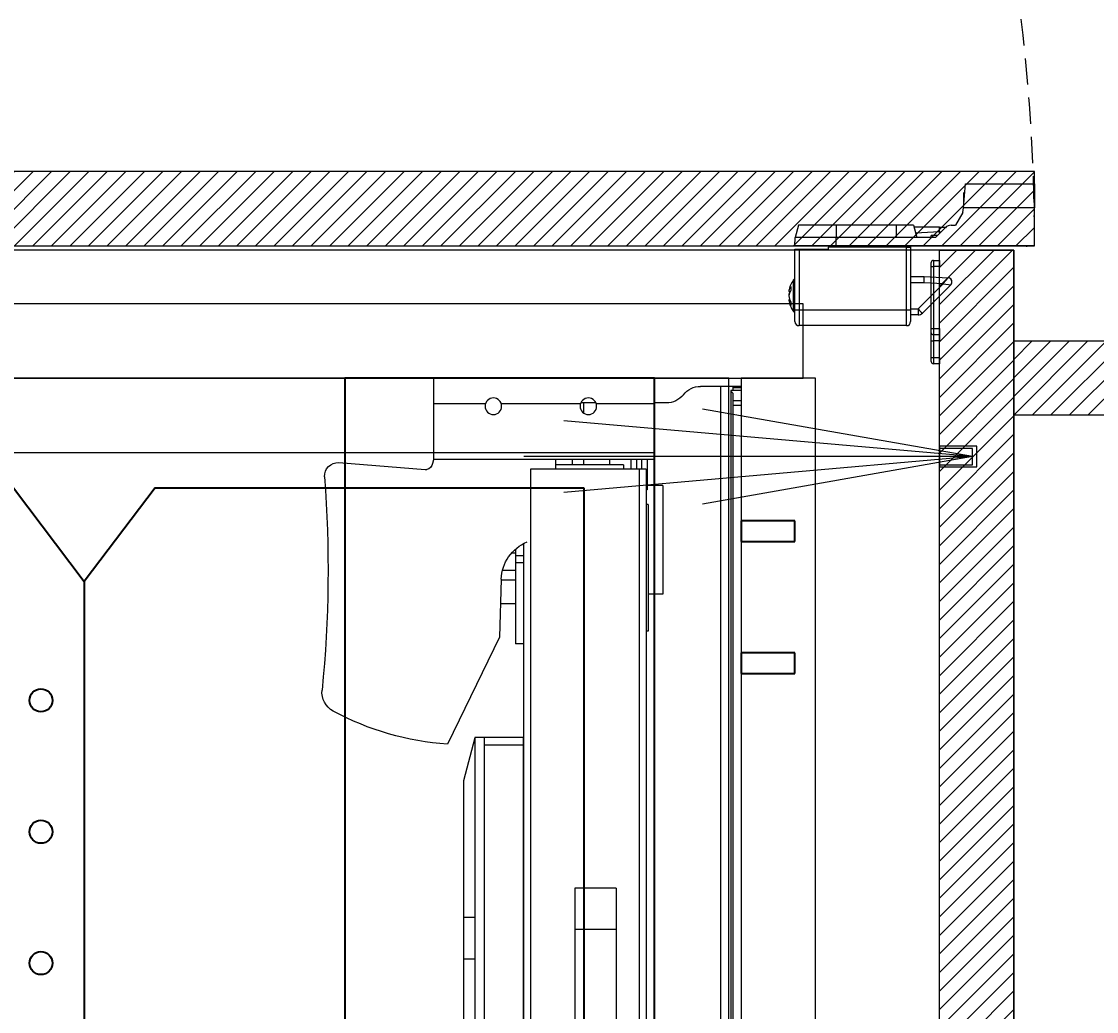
# Model space of a CAD drawing. Header units: millimetres. Extents: x -853320 to 19484, y -510814 to 9708.
# Drawn here: x 14465.6 to 14725.9, y 3563.5 to 3803.1 of the extents above; entities that cross this region are included whole.
import ezdxf

# ---------------------------------------------------------------- set-up
doc = ezdxf.new("R2010")
doc.units = ezdxf.units.MM
doc.linetypes.add('BEARBEITUNGEN', pattern=[0])
doc.linetypes.add('NASCOSTA', pattern=[9.525, 6.35, -3.175])
for name, color, linetype in [('DS_ST_quote 1_50', 7, 'Continuous'), ('F_Lavorazioni', 12, 'Continuous'), ('VESTIARIO - clothing', 185, 'Continuous')]:
    doc.layers.add(name, color=color, linetype=linetype)
for name, color, linetype, lineweight in [('F_ARREDI', 7, 'Continuous', 5), ('F_FERRAMENTA', 253, 'Continuous', 5), ('F_Guide', 1, 'Continuous', 9), ('F_MULTI laminato OPACO', 1, 'Continuous', 5), ('F_Proiezioni', 253, 'NASCOSTA', 9), ('F_STRIP-LED', 2, 'Continuous', 5)]:
    doc.layers.add(name, color=color, linetype=linetype, lineweight=lineweight)
doc.styles.add('ARIAL', font='arial.ttf')
doc.dimstyles.new('ISO-100', dxfattribs={"dimtxt": 100, "dimasz": 5, "dimexe": 0.25, "dimexo": 6, "dimgap": 6, "dimtad": 1, "dimtxsty": 'ARIAL', "dimblk": 'ARCHTICK', "dimcen": 2.5, "dimdle": 15, "dimse1": 1, "dimse2": 1, "dimclrd": 256, "dimclre": 256, "dimclrt": 256, "dimadec": 0, "dimazin": 0, "dimtfac": 1, "dimtmove": 0, "dimatfit": 3, "dimldrblk": 'ARCHTICK', "dimfxl": 1, "dimlwd": -1, "dimlwe": -1, "dimarcsym": 0})
pattern_1 = [(225, (747484.5367, 534915.7557), (2.24506403, -2.24506403), [])]

# ---------------------------------------------------------------- blocks, each defined once
blk = doc.blocks.new('V_CAS.ra INTERNA_ pianta')
at = {"layer": 'F_Guide', "color": 8}
for p, q in [((273121.76, -83401.9), (273121.76, -82939.93)), ((273123.46, -83419.93), (273123.46, -82939.93)), ((273151.46, -83419.93), (273151.46, -82940.73)), ((273149.76, -83419.93), (273149.76, -82948.71)), ((273169.44, -83439.93), (273169.44, -83021.43)), ((273171.94, -83438.93), (273171.94, -83022.43)), ((273174.44, -83439.93), (273174.44, -83021.43)), ((273172.44, -83438.32), (273172.44, -83023.03)), ((273109.97, -83354.93), (273109.97, -83103.51)), ((273112.17, -83354.93), (273112.17, -83101.93)), ((273121.67, -83354.93), (273121.67, -83101.93)), ((273107.17, -83344.48), (273107.17, -83269.76)), ((273134.16, -83318.53), (273134.16, -83272.33)), ((273144.16, -83318.53), (273144.16, -83272.33)), ((273109.97, -83301.33), (273107.17, -83301.33)), ((273144.16, -83308.53), (273134.16, -83308.53)), ((273109.97, -83311.38), (273107.17, -83311.38)), ((273144.16, -83318.53), (273134.16, -83318.53)), ((273109.96, -83354.9), (273107.17, -83344.48)), ((273115.93, -83379.23), (273103.31, -83353.35)), ((273121.67, -83353.13), (273112.17, -83353.13)), ((273109.97, -83354.9), (273109.96, -83354.9)), ((273121.67, -83354.93), (273109.97, -83354.93)), ((273116.34, -83393.3), (273115.93, -83379.23)), ((273121.76, -83377.62), (273119.76, -83377.62)), ((273119.76, -83400.54), (273119.76, -83377.62)), ((273151.94, -83380.68), (273151.46, -83380.68)), ((273151.94, -83411.38), (273151.94, -83380.68)), ((273119.76, -83387.31), (273116.17, -83387.31)), ((273155.49, -83389.68), (273151.94, -83389.68)), ((273155.49, -83415.93), (273155.49, -83389.68)), ((273119.76, -83393.05), (273116.33, -83393.05)), ((273119.76, -83395.39), (273116.63, -83395.39)), ((273121.76, -83397.22), (273119.76, -83397.22)), ((273119.76, -83399.61), (273118.82, -83399.61)), ((273121.76, -83398.96), (273119.76, -83398.96)), ((273174.44, -83404.93), (273174.44, -83404.93)), ((273174.44, -83404.93), (273174.44, -83404.93)), ((273151.94, -83411.38), (273151.46, -83411.38)), ((273151.69, -83414.93), (273151.46, -83414.93)), ((273151.69, -83422.24), (273151.69, -83414.93)), ((273155.49, -83415.93), (273151.69, -83415.93)), ((273077.02, -83421.48), (273097.94, -83419.86)), ((273097.94, -83419.86), (273098.34, -83419.83)), ((273151.46, -83419.93), (273123.46, -83419.93)), ((273129.47, -83422.24), (273129.47, -83419.93)), ((273145.94, -83420.93), (273129.47, -83420.93)), ((273133.54, -83422.24), (273133.54, -83420.93)), ((273136.24, -83422.24), (273136.24, -83420.93)), ((273142.54, -83422.24), (273142.54, -83420.93)), ((273145.94, -83420.93), (273145.94, -83419.93)), ((273147.69, -83422.24), (273147.69, -83419.93)), ((273149.06, -83422.24), (273149.06, -83419.93)), ((273150.31, -83422.24), (273150.31, -83419.93)), ((273099.94, -83422.16), (273099.73, -83421.24)), ((273099.94, -83441.93), (273099.94, -83422.16)), ((273153.44, -83422.24), (273099.94, -83422.24)), ((273153.44, -83441.93), (273153.44, -83422.24)), ((273136.24, -83435.93), (273136.24, -83433.53)), ((273112.53, -83435.73), (273099.94, -83435.73)), ((273135.53, -83435.73), (273116.35, -83435.73)), ((273136.24, -83435.93), (273135.61, -83435.93)), ((273139.27, -83435.93), (273136.24, -83435.93)), ((273153.44, -83435.73), (273139.35, -83435.73)), ((273156.31, -83435.93), (273153.44, -83435.93)), ((273174.44, -83435.27), (273172.44, -83435.27)), ((273174.44, -83436.43), (273172.44, -83436.43)), ((273174.44, -83438.93), (273171.94, -83438.93)), ((273172.44, -83439.6), (273172.44, -83438.93)), ((273153.44, -83441.93), (273099.94, -83441.93)), ((273174.44, -83439.93), (273164.59, -83439.93)), ((273174.44, -83439.6), (273172.44, -83439.6)), ((273172.44, -83439.93), (273172.44, -83439.6))]:
    blk.add_line(p, q, dxfattribs=at)
for centre in [(273114.44, -83435.13), (273137.44, -83435.13)]:
    blk.add_circle(centre, 2, dxfattribs=at)
for centre, radius, start, end in [((273107.87, -83420.9), 67.7, 93.8622, 118.3977), ((273078.14, -83365.92), 5.2, 118.3977, 185.6204), ((272774.61, -83395.79), 299.8, 355.7419, 5.6204), ((273126.34, -83393.01), 10, 181.6888, 247.9389), ((273076.77, -83418.29), 3.2, 175.7419, 274.4211), ((273097.88, -83421.67), 1.9, 13.0755, 76.1066), ((273156.31, -83441.21), 5.29, 38.4424, 90), ((273164.59, -83434.64), 5.29, 218.4424, 270)]:
    blk.add_arc(centre, radius, start, end, dxfattribs=at)
at = {"layer": 'F_Guide', "color": 8, "extrusion": (0, 0, -1)}
blk.add_ellipse((273170.88, -83433.93), major_axis=(0, 5), ratio=0.654481, start_param=2.645492, end_param=2.812476, dxfattribs=at)
at = {"layer": 'F_Lavorazioni', "color": 14, "linetype": 'BEARBEITUNGEN', "true_color": 0xaa0000}
for p, q in [((273078.44, -83441.93), (273078.44, -82951.93)), ((273153.44, -82951.93), (273153.44, -83441.93)), ((273174.44, -83375.43), (273174.44, -83370.43)), ((273174.44, -83370.43), (273187.44, -83370.43)), ((273187.44, -83370.43), (273187.44, -83375.43)), ((273187.44, -83375.43), (273174.44, -83375.43)), ((273174.44, -83407.43), (273174.44, -83402.43)), ((273174.44, -83402.43), (273187.44, -83402.43)), ((273187.44, -83402.43), (273187.44, -83407.43)), ((273187.44, -83407.43), (273174.44, -83407.43)), ((273153.44, -83441.93), (273078.44, -83441.93))]:
    blk.add_line(p, q, dxfattribs=at)
at = {"layer": 'F_MULTI laminato OPACO', "color": 143, "true_color": 0x7aafdf}
for points in [[(272828.44, -83441.93), (273174.44, -83441.93), (273174.44, -82911.93), (272828.44, -82911.93)], [(273174.44, -82911.93), (273192.44, -82911.93), (273192.44, -83441.93), (273174.44, -83441.93)], [(273171.44, -83441.93), (273153.44, -83441.93), (273153.44, -82951.93), (273171.44, -82951.93)], [(273153.44, -83423.93), (273153.44, -83441.93), (272849.44, -83441.93), (272849.44, -83423.93)], [(273189.44, -83441.93), (273189.44, -83459.93), (272813.44, -83459.93), (272813.44, -83441.93)]]:
    blk.add_lwpolyline(points, close=True, dxfattribs=at)
blk = doc.blocks.new('MANIGLIA e SERRATURA_anta_pianta')
at = {"layer": 'F_FERRAMENTA'}
for p, q in [((31940.16, 3678.06), (31940.67, 3683.85)), ((31940.67, 3683.85), (31957.4, 3683.85)), ((31957.4, 3683.85), (31957.4, 3678.06)), ((31940.2, 3681.5), (31940.2, 3678.45)), ((31940.06, 3676.94), (31940.16, 3678.06)), ((31957.4, 3678.06), (31940.16, 3678.06)), ((31957.4, 3668.85), (31957.4, 3678.06)), ((31940.06, 3676.94), (31938.28, 3673.85)), ((31900.27, 3673.85), (31899.47, 3670.85)), ((31909.4, 3673.85), (31900.27, 3673.85)), ((31909.4, 3673.85), (31909.4, 3670.85)), ((31923.9, 3673.85), (31909.4, 3673.85)), ((31923.9, 3673.85), (31923.9, 3670.85)), ((31928.09, 3673.85), (31923.9, 3673.85)), ((31928.09, 3673.85), (31928.9, 3670.85)), ((31934.38, 3673.35), (31928.23, 3673.35)), ((31934.4, 3672.22), (31928.61, 3671.91)), ((31933.4, 3670.85), (31935.81, 3673.27)), ((31934.4, 3672.22), (31934.38, 3673.35)), ((31934.38, 3673.35), (31935.9, 3673.35)), ((31934.4, 3672.22), (31934.78, 3672.24)), ((31934.43, 3671.89), (31934.4, 3672.22)), ((31937.23, 3673.85), (31938.28, 3673.85)), ((31899.4, 3668.85), (31899.47, 3670.85)), ((31909.4, 3670.85), (31899.47, 3670.85)), ((31909.4, 3668.85), (31909.4, 3670.85)), ((31923.9, 3670.85), (31909.4, 3670.85)), ((31933.4, 3670.85), (31923.9, 3670.85)), ((31932.4, 3670.85), (31932.4, 3671.35)), ((31933.9, 3671.35), (31932.4, 3671.35)), ((31909.4, 3668.85), (31899.4, 3668.85)), ((31899.4, 3653.42), (31899.4, 3668.05)), ((31899.4, 3668.05), (31900.4, 3668.05)), ((31900.4, 3668.05), (31900.4, 3653.38)), ((31900.4, 3668.05), (31907.4, 3668.05)), ((31907.4, 3668.55), (31907.4, 3668.05)), ((31926.4, 3668.55), (31907.4, 3668.55)), ((31957.4, 3668.85), (31909.4, 3668.85)), ((31910.4, 3668.85), (31910.4, 3668.55)), ((31915.4, 3668.55), (31915.4, 3668.85)), ((31925.4, 3668.55), (31925.4, 3668.85)), ((31926.4, 3653.38), (31926.4, 3668.55)), ((31926.4, 3668.55), (31927.4, 3668.55)), ((31927.4, 3668.85), (31927.4, 3668.55)), ((31927.4, 3668.55), (31927.4, 3653.42)), ((31957.4, 3668.85), (31955.65, 3668.76)), ((31932.4, 3663.85), (31932.4, 3664.85)), ((31932.9, 3665.35), (31932.9, 3663.85)), ((31932.9, 3665.35), (31934.4, 3665.35)), ((31934.4, 3665.35), (31934.4, 3663.85)), ((31932.4, 3663.85), (31932.9, 3663.85)), ((31932.4, 3648.85), (31932.4, 3663.85)), ((31934.4, 3663.85), (31932.9, 3663.85)), ((31932.9, 3663.85), (31932.9, 3648.85)), ((31934.4, 3648.85), (31934.4, 3663.85)), ((31899.06, 3653.91), (31899.06, 3660.66)), ((31899.4, 3660.8), (31899.35, 3660.8)), ((31899.35, 3653.8), (31899.35, 3660.8)), ((31927.4, 3661.45), (31930.7, 3661.45)), ((31930.66, 3659.9), (31927.4, 3659.9)), ((31929.19, 3653.6), (31935.25, 3659.65)), ((31937.1, 3659.44), (31930.25, 3652.59)), ((31935.25, 3659.65), (31930.66, 3659.9)), ((31930.7, 3661.45), (31936.45, 3661.15)), ((31898.22, 3657.76), (31897.88, 3657.84)), ((31897.88, 3656.87), (31897.89, 3656.8)), ((31897.91, 3656.87), (31897.88, 3656.87)), ((31898.12, 3655.83), (31897.88, 3655.77)), ((31899.06, 3652.95), (31899.06, 3653.91)), ((31899.35, 3652.8), (31899.35, 3653.8)), ((31899.35, 3652.8), (31899.4, 3652.8)), ((31899.4, 3650.55), (31899.4, 3653.42)), ((31900.4, 3653.38), (31926.4, 3653.38)), ((31900.4, 3653.38), (31900.4, 3649.55)), ((31926.4, 3649.55), (31926.4, 3653.38)), ((31927.4, 3653.6), (31929.19, 3653.6)), ((31927.4, 3653.42), (31927.4, 3650.55)), ((31929.19, 3652.15), (31927.4, 3652.15)), ((31929.19, 3653.6), (31929.19, 3652.15)), ((31926.4, 3649.55), (31900.4, 3649.55)), ((31932.4, 3648.85), (31932.9, 3648.85)), ((31932.4, 3647.85), (31932.4, 3648.85)), ((31932.9, 3648.85), (31934.4, 3648.85)), ((31932.9, 3648.85), (31932.9, 3647.35)), ((31934.4, 3648.85), (31934.4, 3647.35)), ((31932.4, 3645.85), (31932.4, 3647.85)), ((31934.4, 3647.35), (31932.9, 3647.35)), ((31932.9, 3647.35), (31932.9, 3645.85)), ((31934.4, 3647.35), (31934.4, 3645.85)), ((31932.4, 3645.85), (31932.9, 3645.85)), ((31932.4, 3641.85), (31932.4, 3645.85)), ((31934.4, 3645.85), (31932.9, 3645.85)), ((31932.9, 3645.85), (31932.9, 3641.85)), ((31934.4, 3641.85), (31934.4, 3645.85)), ((31932.4, 3641.85), (31932.9, 3641.85)), ((31932.4, 3640.85), (31932.4, 3641.85)), ((31932.9, 3641.85), (31934.4, 3641.85)), ((31932.9, 3641.85), (31932.9, 3640.35)), ((31934.4, 3641.85), (31934.4, 3640.35)), ((31934.4, 3640.35), (31932.9, 3640.35))]:
    blk.add_line(p, q, dxfattribs=at)
for centre, radius, start, end in [((31940.55, 3681.5), 0.35, 98.5759, 180), ((31937.23, 3671.85), 2, 90, 135), ((31955.58, 3670.06), 1.3, 248.1276, 273), ((31932.9, 3664.85), 0.5, 90, 180), ((31900.68, 3657.34), 2.85, 143.5262, 169.9156), ((31904.3, 3656.8), 6.5, 143.6416, 170.174), ((31901.98, 3658.55), 3.61, 172.3056, 187.6944), ((31899.35, 3660.44), 0.36, 90, 143.6416), ((31936.39, 3660.15), 1, 315.2041, 86.8433), ((31936.4, 3660.15), 1, 315, 87), ((31901.56, 3656.08), 3.74, 147.8829, 169.8782), ((31902.07, 3656.24), 4.24, 158.7037, 171.4823), ((31902.29, 3657.42), 4.46, 188.804, 209.1786), ((31901.43, 3656.31), 3.59, 188.7209, 212.3082), ((31904.3, 3656.8), 6.5, 189.826, 216.3584), ((31901.17, 3654.82), 2.81, 171.2697, 188.7303), ((31899.35, 3653.16), 0.36, 216.3584, 270), ((31900.15, 3659.14), 5.77, 262.526, 272.4787), ((31926.65, 3659.14), 5.77, 267.5213, 277.474), ((31938.86, 3662.76), 13.33, 223.4606, 229.7397), ((31929.19, 3653.65), 1.5, 270, 315), ((31900.4, 3650.55), 1, 180, 270), ((31926.4, 3650.55), 1, 270, 0), ((31932.9, 3647.85), 0.5, 180, 270), ((31932.9, 3640.85), 0.5, 180, 270)]:
    blk.add_arc(centre, radius, start, end, dxfattribs=at)
for centre, major_axis, ratio, start_param, end_param in [((31930.66, 3659.95), (-0.04, -1.5), 0.001006, 1.53238, 3.141593), ((31935.25, 3659.71), (-1.2, -1.44), 0.019707, 1.54715, 3.090766), ((31935.25, 3659.71), (1.85, -0.27), 0.03046, 4.716764, 6.260381), ((31935.92, 3659.68), (-0.53, -1.47), 0.001231, 3.076393, 3.141962)]:
    blk.add_ellipse(centre, major_axis=major_axis, ratio=ratio, start_param=start_param, end_param=end_param, dxfattribs=at)
blk = doc.blocks.new('ARMADIO_camera doppia_pianta')
at = {"layer": 'F_MULTI laminato OPACO', "transparency": 33554508}
h = blk.add_hatch(dxfattribs=at)
h.set_pattern_fill('ANSI31', color=6, angle=180)
h.set_pattern_definition(pattern_1)
h.paths.add_polyline_path([(28146.11, 3878.66), (28146.11, 3860.66), (28596.11, 3860.66), (28596.11, 3878.66)])
h = blk.add_hatch(dxfattribs=at)
h.set_pattern_fill('ANSI31', color=256, angle=180)
h.set_pattern_definition([(225, (746429.5366, 534915.7557), (2.24506403, -2.24506403), [])])
h.paths.add_polyline_path([(28573.11, 3277.66), (28591.11, 3277.66), (28591.11, 3859.66), (28573.11, 3859.66)])
h = blk.add_hatch(dxfattribs=at)
h.set_pattern_fill('ANSI31', color=256, angle=180)
h.set_pattern_definition(pattern_1)
h.paths.add_polyline_path([(28631.11, 3837.66), (28631.11, 3819.66), (28591.11, 3819.66), (28591.11, 3837.66)])
at = {"layer": 'F_MULTI laminato OPACO', "color": 6}
blk.add_lwpolyline([(28146.11, 3878.66), (28146.11, 3860.66), (28596.11, 3860.66), (28596.11, 3878.66)], close=True, dxfattribs=at)
at = {"layer": 'F_MULTI laminato OPACO'}
for points in [[(28161.11, 3277.66), (28591.11, 3277.66), (28591.11, 3859.66), (28161.11, 3859.66)], [(28591.11, 3277.66), (28573.11, 3277.66), (28573.11, 3859.66), (28591.11, 3859.66)], [(28631.11, 3837.66), (28631.11, 3819.66), (28591.11, 3819.66), (28591.11, 3837.66)], [(28582.11, 3807.16), (28582.11, 3812.16), (28573.11, 3812.16), (28573.11, 3807.16)]]:
    blk.add_lwpolyline(points, close=True, dxfattribs=at)
at = {"layer": 'F_Proiezioni'}
blk.add_lwpolyline([(28146.11, 3861.66), (28146.11, 4311.66, -0.414214), (28596.11, 3861.66)], format="xyb", dxfattribs=at)
at = {"layer": 'F_STRIP-LED'}
for q in [(28515.71, 3821.19), (28482.13, 3818.32), (28472.44, 3809.66), (28482.13, 3801), (28515.71, 3798.13)]:
    blk.add_line((28581.11, 3809.66), q, dxfattribs=at)
blk.add_lwpolyline([(28581.11, 3807.66), (28581.11, 3811.66), (28573.11, 3811.66), (28573.11, 3807.66)], close=True, dxfattribs=at)
at = {"layer": 'VESTIARIO - clothing', "color": 3}
for p, q in [((28348.94, 3802.15), (28366.08, 3779.48)), ((28383.22, 3802.15), (28366.08, 3779.48)), ((28383.22, 3802.15), (28487.03, 3802.15)), ((28487.03, 3802.15), (28487.03, 3593.27)), ((28366.08, 3779.48), (28366.08, 3668.89))]:
    blk.add_line(p, q, dxfattribs=at)
for centre in [(28355.58, 3750.68), (28355.58, 3718.88), (28355.58, 3687.09)]:
    blk.add_circle(centre, 2.78, dxfattribs=at)
at = {"layer": 'F_ARREDI', "xscale": -1, "rotation": 180}
blk.add_blockref('V_CAS.ra INTERNA_ pianta', (-244649.33, -79613.27), dxfattribs=at)
at = {"layer": 'F_FERRAMENTA'}
blk.add_blockref('MANIGLIA e SERRATURA_anta_pianta', (-3361.28, 191.81), dxfattribs=at)
blk = doc.blocks.new('_ArchTick')
at = {"color": 0, "linetype": 'ByBlock', "const_width": 0.15}
blk.add_lwpolyline([(-0.5, -0.5), (0.5, 0.5)], dxfattribs=at)
blk = doc.blocks.new('*D146')
at = {"layer": 'Defpoints', "color": 0, "transparency": 16777216}
for p in [(5588.56, 7348.81), (19268.52, 2810.66), (19483.82, 2810.66)]:
    blk.add_point(p, dxfattribs=at)
at = {"layer": 'DS_ST_quote 1_50', "transparency": 16777216}
blk.add_line((19268.52, 7363.81), (19268.52, 2795.66), dxfattribs=at)
at = {"layer": 'DS_ST_quote 1_50', "transparency": 16777216, "xscale": 5, "yscale": 5, "zscale": 5}
for p, rotation in [((19268.52, 7348.81), 90), ((19268.52, 2810.66), 270)]:
    blk.add_blockref('_ArchTick', p, dxfattribs=dict(at, rotation=rotation))
at = {"layer": 'DS_ST_quote 1_50', "transparency": 16777216, "insert": (19202.43, 5079.74), "char_height": 100, "attachment_point": 5, "rotation": 90, "style": 'ARIAL'}
blk.add_mtext('4538,15', dxfattribs=at)

msp = doc.modelspace()

# ---------------------------------------------------------------- block references
at = {"layer": 'F_ARREDI'}
msp.add_blockref('ARMADIO_camera doppia_pianta', (-13885.264, -111.845), dxfattribs=at)

# ---------------------------------------------------------------- dimensions: what is measured, and where the dimension line sits
at = {"layer": 'DS_ST_quote 1_50', "color": 4}
dim = msp.add_linear_dim(base=(19268.5243, 2810.6601), p1=(5588.556, 7348.8148), p2=(19483.824, 2810.6601), angle=90, dimstyle='ISO-100', dxfattribs=at)
dim.commit()
dim.dimension.update_dxf_attribs({"geometry": '*D146', "text_midpoint": (19202.4288, 5079.7375)})

doc.saveas('drawing.dxf')
